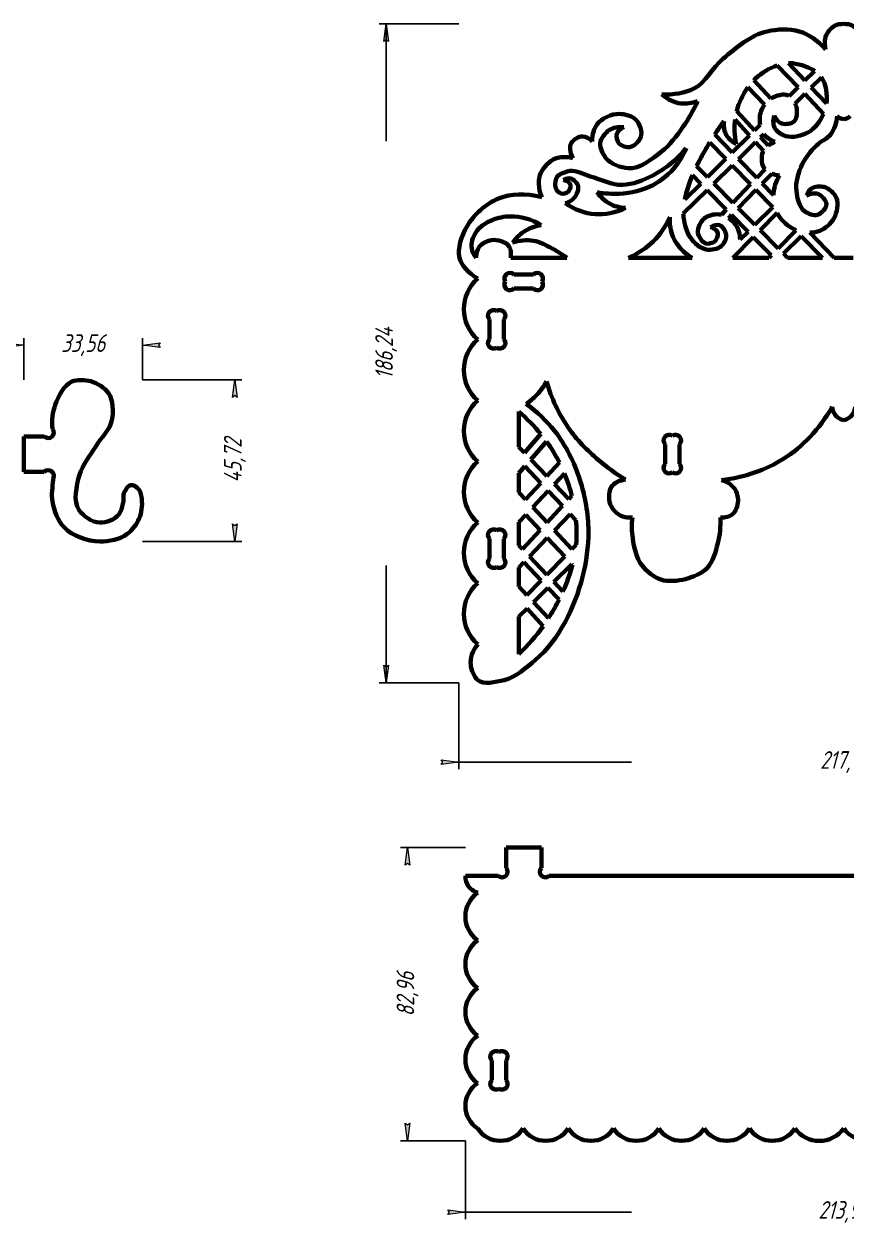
# Model space of a CAD drawing. Header units: millimetres. Extents: x -555 to -87, y -242 to 332.
# Drawn here: x -554.7 to -322.2, y -242.4 to 95.5 of the extents above; entities that cross this region are included whole.
import ezdxf

# ---------------------------------------------------------------- set-up
doc = ezdxf.new("R2010")
doc.units = ezdxf.units.MM
doc.linetypes.add('K5LT32768', pattern=[0])
doc.linetypes.add('K5LT_THIN', pattern=[0])
doc.styles.add('KDIMTEXTSTYLE', font='GOST_AU.SHX', dxfattribs={"width": 0.96, "oblique": 15, "height": 5})
doc.dimstyles.new('KDIMSTYLE (1.00)', dxfattribs={"dimtxt": 5, "dimasz": 1, "dimexe": 2, "dimexo": 0, "dimgap": 1, "dimtad": 1, "dimtxsty": 'KDIMTEXTSTYLE', "dimsah": 1, "dimcen": 0, "dimdle": 1, "dimadec": 0, "dimazin": 0, "dimtfac": 0.667, "dimtmove": 0, "dimatfit": 3, "dimfxl": 1, "dimtvp": 1, "dimtolj": 1, "dimtzin": 0, "dimarcsym": 0})

# ---------------------------------------------------------------- blocks, each defined once
blk = doc.blocks.new('KDIMARROW_01')
blk.add_hatch(color=0).paths.add_polyline_path([(0, 0), (-5, 0.658262491226197), (-4.5, 6e-16), (-5, -0.6582624912261956)])
at = {"color": 0, "linetype": 'K5LT_THIN', "lineweight": 18}
for p, q in [((-4.5, 6e-16), (-5, 0.658262491226197)), ((-5, 0.658262491226197), (0, 0)), ((0, 0), (-5, -0.6582624912261956)), ((-5, -0.6582624912261956), (-4.5, 6e-16)), ((0, 0), (-1, 0))]:
    blk.add_line(p, q, dxfattribs=at)

msp = doc.modelspace()

# ---------------------------------------------------------------- linework, layer by layer
at = {"color": 30, "linetype": 'K5LT32768', "lineweight": 60, "true_color": 0xff8000}
for p, q in [((-341.612806460579, 83.74741748944774), (-335.6811573335539, 77.55888591991362)), ((-338.4915139121147, 84.37745223375398), (-333.7982211192879, 79.42220821528103)), ((-333.7982211192879, 79.42220821528102), (-331.0610097888411, 82.13090692770226)), ((-348.2991794254598, 79.55981576606268), (-343.4598289082575, 74.35136224331106)), ((-331.9973136146713, 77.52078494296498), (-329.125628886069, 80.34884914404418)), ((-349.9185548585406, 77.61702817442374), (-345.2293921753088, 72.65881517330149)), ((-338.2290054963538, 75.03757784214281), (-335.6811573335538, 77.55888591991359)), ((-336.610526317193, 72.97764635744366), (-333.873575625654, 75.67302311442762)), ((-333.873575625654, 75.6730231144276), (-328.5097409282801, 70.07689636323046)), ((-331.9973136146713, 77.52078494296498), (-327.6891006271678, 72.97211355615897)), ((-353.5396833935932, 68.47423879202357), (-349.4554392605543, 63.92808609631948)), ((-353.0973845299044, 70.76543014862887), (-348.0738137166236, 65.29531970750085)), ((-359.3164674611008, 64.20002992790828), (-354.3552501336198, 59.07931491984837)), ((-348.0738137166236, 65.29531970750085), (-346.4696282405371, 66.88279491821149)), ((-346.3344895244288, 63.40138892044432), (-345.4205551424123, 64.30144075488592)), ((-360.7453862894171, 61.93971121324829), (-356.1825984343454, 57.27100149725528)), ((-354.3552501336198, 59.07931491984837), (-349.4554392605543, 63.92808609631946)), ((-352.5818614713878, 57.24891376255307), (-347.7393274944169, 62.01789026139277)), ((-347.7393274944169, 62.01789026139278), (-345.5326422797686, 59.56163945699258)), ((-346.3344895244288, 63.40138892044431), (-344.1829108683303, 61.05855882824812)), ((-364.4523151962801, 55.26269646133924), (-361.3619056224638, 52.14564542567977)), ((-361.3619056224639, 52.14564542567975), (-356.1825984343454, 57.27100149725529)), ((-359.5843630932308, 50.35277925395328), (-354.4056628865843, 55.4528156599925)), ((-354.4056628865843, 55.4528156599925), (-349.1892346688629, 50.11529178721686)), ((-352.5818614713878, 57.24891376255309), (-347.4374270825483, 51.93909146611973)), ((-347.4374270825483, 51.93909146611973), (-345.0966835998867, 54.37602988642494)), ((-365.6477448232511, 52.6986413407444), (-363.2559091682742, 50.27137108347156)), ((-345.8907793649536, 50.34272072545519), (-343.1969301427316, 53.11143152116347)), ((-368.1992111070962, 41.86878969093139), (-361.4883939151562, 48.47767041919627)), ((-367.7916068924707, 45.78292021056875), (-363.2559091682742, 50.27137108347155)), ((-361.4883939151562, 48.47767041919626), (-356.0567461541806, 42.96555380250246)), ((-359.5843630932308, 50.35277925395328), (-354.1885864003949, 44.91048724479988)), ((-354.1885864003949, 44.9104872447999), (-349.1892346688629, 50.11529178721686)), ((-352.6681817103449, 43.37697561776672), (-347.6472144317845, 48.53747465177778)), ((-347.6472144317845, 48.53747465177777), (-342.8562286519928, 43.63526955924088)), ((-345.8907793649536, 50.3427207254552), (-342.7058113803089, 47.05535952303001)), ((-357.4477058229255, 41.51743140764481), (-356.0567461541806, 42.96555380250248)), ((-355.392362074975, 40.57709078279208), (-354.5531217306753, 41.43965346161185)), ((-354.5531217306753, 41.43965346161188), (-349.8925559019643, 36.71004221321622)), ((-352.6681817103449, 43.3769756177667), (-347.9519099724531, 38.62004636489306)), ((-347.9519099724531, 38.62004636489305), (-342.8562286519928, 43.63526955924087)), ((-346.5025393891456, 37.15818120759153), (-341.6954695240064, 42.07843587130158)), ((-336.702412481656, 37.33859694209274), (-336.4064679211872, 37.03578224004163)), ((-354.1568276954818, 29.32366895934047), (-348.4101403032527, 35.20566490193112)), ((-352.1562613153401, 34.48207951689372), (-349.8925559019643, 36.71004221321621)), ((-348.4101403032527, 35.20566490193112), (-343.3292432061377, 30.04949525522921)), ((-346.5025393891456, 37.1581812075915), (-341.3924588624788, 32.00404826259139)), ((-341.3924588624788, 32.0040482625914), (-336.4064679211872, 37.03578224004163)), ((-339.910486290254, 30.509300064744), (-334.8558387975155, 35.44915636885612)), ((-334.8558387975155, 35.44915636885613), (-328.869324051741, 29.32366895934047)), ((-332.4450105000039, 36.46468517956801), (-325.5264193751606, 29.32366895934047)), ((-339.910486290254, 30.50930006474399), (-338.734988784042, 29.32366895934047)), ((-401.1357288291714, 29.32366895934047), (-417.0057958139398, 29.32366895934047)), ((-365.6841064078221, 29.32366895934047), (-383.7339638890945, 29.32366895934047)), ((-344.0484710811548, 29.32366895934047), (-354.1568276954818, 29.32366895934047)), ((-344.0484710811547, 29.32366895934047), (-343.3292432061377, 30.04949525522919)), ((-328.869324051741, 29.32366895934047), (-338.734988784042, 29.32366895934047)), ((-322.840234848815, 29.32366895934047), (-325.5264193751606, 29.32366895934047)), ((-322.840234848815, 29.32366895934047), (-320.1540503224695, 29.32366895934047)), ((-410.5890242326318, 24.61872460548184), (-416.0988961720972, 24.61872460548184)), ((-416.0988961720972, 20.61872460548184), (-410.5890242326318, 20.61872460548184)), ((-422.9811335211494, 11.87356538484584), (-422.9811335211494, 6.363693445380466)), ((-418.9811335211494, 6.363693445380466), (-418.9811335211494, 11.87356538484584)), ((-414.7053311323133, -14.13349386958148), (-414.7053311323133, -24.15527938230287)), ((-554.696041038555, -21.16123622530345), (-548.9411050688223, -21.16123622530345)), ((-554.696041038555, -31.16123622530345), (-554.696041038555, -21.16123622530345)), ((-408.5407657521998, -20.469137320382), (-413.1237565680946, -25.80402506700956)), ((-406.9173127595432, -22.5698816693757), (-411.3399737112431, -27.66356704133353)), ((-373.3006235231774, -23.40630025557077), (-373.3006235231774, -28.91617219503614)), ((-369.3006235231774, -28.91617219503614), (-369.3006235231774, -23.40630025557077)), ((-414.7053311323133, -24.15527938230282), (-413.1237565680946, -25.80402506700958)), ((-413.013214011352, -29.59067828352788), (-414.7053311323132, -31.53953041594532)), ((-413.013214011352, -29.59067828352788), (-408.5154779888252, -34.32875134542624)), ((-411.3399737112431, -27.66356704133352), (-406.7739959955989, -32.42346659046075)), ((-403.2364746866493, -28.55320812868917), (-406.7739959955989, -32.42346659046073)), ((-548.9411050688223, -31.16123622530345), (-554.696041038555, -31.16123622530345)), ((-414.7053311323132, -31.53953041594531), (-414.7053311323132, -36.97702292279138)), ((-401.8095194156159, -31.65191188206146), (-404.6307640066453, -34.65772387624236)), ((-414.7053311323132, -36.97702292279138), (-412.7965780520133, -39.01252913732996)), ((-408.5154779888253, -34.32875134542623), (-412.7965780520133, -39.01252913732996)), ((-406.4068744004642, -36.55002840797457), (-410.7583163620004, -41.18614414269535)), ((-406.4068744004642, -36.55002840797457), (-402.3584311441597, -40.81480069324184)), ((-404.6307640066453, -34.65772387624238), (-400.5671000936608, -38.8939758318634)), ((-399.7317122438079, -37.99819849888863), (-400.5671000936608, -38.89397583186341)), ((-412.7723172099563, -43.33190205547093), (-414.7053311323132, -45.39137483256138)), ((-412.7723172099563, -43.33190205547096), (-408.7284769163539, -47.6453317019802)), ((-410.7583163620004, -41.18614414269535), (-406.7204518022378, -45.49214814587967)), ((-402.3584311441597, -40.81480069324181), (-406.7204518022378, -45.4921481458797)), ((-400.1718764087707, -43.1181942312852), (-404.6219095310187, -47.73004673979683)), ((-400.1718764087707, -43.11819423128522), (-398.5520675668138, -44.82455774418642)), ((-414.7053311323132, -45.39137483256144), (-414.7053311323132, -51.98753161658679)), ((-422.9811335211494, -50.14886808150126), (-422.9811335211494, -55.65874002096663)), ((-418.9811335211494, -55.65874002096663), (-418.9811335211494, -50.14886808150126)), ((-408.7284769163539, -47.6453317019802), (-413.7283227291962, -53.00661215189546)), ((-406.6644970773567, -49.84691019691065), (-411.7272943638105, -55.09380920287193)), ((-406.6644970773566, -49.84691019691064), (-401.7386884648026, -55.1011060503016)), ((-404.6219095310187, -47.73004673979686), (-399.6829436761174, -52.99699079600022)), ((-414.7053311323132, -51.98753161658685), (-413.7283227291962, -53.00661215189547)), ((-398.5024046389379, -51.78867436971062), (-399.6829436761174, -52.99699079600021)), ((-413.2749212205699, -56.69771339987712), (-414.7053311323132, -58.18013821750195)), ((-413.2749212205699, -56.69771339987712), (-408.3807118623322, -61.89941235130249)), ((-411.7272943638105, -55.09380920287193), (-406.7766651709838, -60.25762338486349)), ((-401.7386884648026, -55.1011060503016), (-406.7766651709837, -60.25762338486351)), ((-399.7442932954229, -57.22846089763994), (-404.8296222487658, -62.28851026066987)), ((-399.7442932954229, -57.22846089763993), (-399.5294971083301, -57.45757683053895)), ((-414.7053311323132, -58.18013821750201), (-414.7053311323132, -63.56669923035467)), ((-414.7053311323132, -63.56669923035469), (-412.4208211850899, -66.03458306988972)), ((-408.3807118623322, -61.89941235130247), (-412.4208211850898, -66.0345830698897)), ((-406.4745850529487, -63.92529581886713), (-410.5861974561692, -68.01646905718155)), ((-406.4745850529487, -63.92529581886713), (-403.3346965177602, -67.2624548379418)), ((-404.8296222487658, -62.28851026066987), (-402.2437834960885, -64.98570092135716)), ((-412.4027702667929, -69.82401153430136), (-414.7053311323132, -72.11512617955056)), ((-412.4027702667929, -69.82401153430138), (-407.8385768305746, -74.76263636515282)), ((-410.5861974561691, -68.01646905718157), (-406.3633787901827, -72.57824649909708)), ((-414.7053311323132, -72.11512617955057), (-414.7053311323132, -82.67633104065952)), ((-408.3439602023645, -137.3512565675567), (-418.3439602023645, -137.3512565675567)), ((-418.3439602023645, -137.3512565675567), (-418.3439594450965, -143.0998923284938)), ((-408.3439602023645, -143.1061925372895), (-408.3439602023645, -137.3512565675567)), ((-429.8189997969697, -145.3449563587607), (-420.5890225031115, -145.3449563587607)), ((-406.0988961720971, -145.3512565675567), (-322.840234848815, -145.3512565675567)), ((-239.5815735255329, -145.3512565675567), (-322.840234848815, -145.3512565675567)), ((-422.343915078909, -197.6122600993638), (-422.343915078909, -203.1221320388291)), ((-418.343915078909, -203.1221320388291), (-418.343915078909, -197.6122600993638))]:
    msp.add_line(p, q, dxfattribs=at)
for centre, radius, start, end in [((-417.2214281872308, 23.49619259034819), 1.587500000000009, 45.00000000000036, 213.5548992548015), ((-409.4664922174982, 23.4961925903482), 1.587500000000009, 326.4451007451985, 135.0000000000004), ((-418.9161980393174, 14.83302304725747), 11.37523756520694, 130.7865950256249, 229.2134049743751), ((-417.2214281872308, 21.74125662061548), 1.587500000000009, 146.4451007451985, 315.0000000000003), ((-409.4664922174982, 21.7412566206155), 1.587500000000009, 225.0000000000004, 33.55489925480147), ((-421.8586015060158, 12.99609739997949), 1.587500000000009, 56.44510074519853, 225.0000000000004), ((-420.1036655362831, 12.99609739997949), 1.587500000000009, 315.0000000000003, 123.5548992548015), ((-418.9161980393174, -2.392451645382408), 11.37523756520694, 130.7865950256249, 229.2134049743751), ((-421.8586015060158, 5.241161430246809), 1.587500000000009, 135.0000000000004, 303.5548992548015), ((-420.1036655362831, 5.241161430246809), 1.587500000000009, 236.4451007451985, 45.00000000000036), ((-418.9161980393174, -19.6179263380223), 11.37523756520694, 130.7865950256249, 229.2134049743751), ((-547.8185730536886, -20.03870421016981), 1.587500000000009, 225.0000000000004, 40.45989313831208), ((-372.1780915080437, -22.28376824043711), 1.587500000000009, 56.44510074519853, 225.0000000000004), ((-370.423155538311, -22.28376824043711), 1.587500000000009, 315.0000000000003, 123.5548992548015), ((-418.9161980393174, -36.84340103066218), 11.37523756520694, 130.7865950256249, 229.2134049743751), ((-372.1780915080437, -30.0387042101698), 1.587500000000009, 135.0000000000004, 303.5548992548015), ((-370.423155538311, -30.0387042101698), 1.587500000000009, 236.4451007451985, 45.00000000000036), ((-547.8185730536886, -32.28376824043711), 1.587500000000009, 331.7300537511367, 135.0000000000004), ((-418.9161980393174, -54.06887572330207), 11.37523756520694, 130.7865950256249, 229.2134049743751), ((-421.8586015060158, -49.02633606636761), 1.587500000000009, 56.44510074519853, 225.0000000000004), ((-420.1036655362831, -49.02633606636761), 1.587500000000009, 315.0000000000003, 123.5548992548015), ((-421.8586015060158, -56.78127203610029), 1.587500000000009, 135.0000000000004, 303.5548992548015), ((-420.1036655362831, -56.78127203610029), 1.587500000000009, 236.4451007451985, 45.00000000000036), ((-418.9161980393174, -71.29435041594195), 11.37523756520694, 130.7865950256249, 229.2134049743751), ((-419.4664904879778, -144.222424343627), 1.587500000000009, 225.0000000000004, 45.00000000000036), ((-407.2214281872308, -144.2287245524231), 1.587500000000009, 135.0000000000004, 315.0000000000003), ((-421.5521891426341, -156.8801076639477), 8.26681067848737, 125.4510400469595, 234.5489599530409), ((-421.5521891426341, -170.348584748308), 8.26681067848737, 125.4510400469591, 234.5489599530405), ((-421.5521891426341, -183.8170618326682), 8.26681067848737, 125.4510400469595, 234.5489599530409), ((-421.5521891426341, -197.2855389170285), 8.26681067848737, 125.4510400469591, 234.5489599530405), ((-421.2213830637754, -196.4897280842301), 1.587500000000009, 56.44510074519853, 225.0000000000004), ((-419.4664470940427, -196.4897280842301), 1.587500000000009, 315.0000000000003, 123.5548992548015), ((-422.1873769241839, -210.4265293452261), 7.638646185746957, 122.9938826419327, 237.0061173580674), ((-421.2213830637754, -204.2446640539628), 1.587500000000009, 135.0000000000004, 303.5548992548015), ((-419.4664470940427, -204.2446640539628), 1.587500000000009, 236.4451007451985, 45.00000000000036), ((-419.9402459129625, -212.6736603564474), 7.638646185746957, 212.9938826419326, 327.0061173580673), ((-407.1267421409277, -212.6736603564474), 7.638646185746957, 212.9938826419327, 327.0061173580674), ((-394.3132383688928, -212.6736603564474), 7.638646185746957, 212.9938826419326, 327.0061173580673), ((-381.499734596858, -212.6736603564474), 7.638646185746957, 212.9938826419327, 327.0061173580674), ((-368.6862308248231, -212.6736603564474), 7.638646185746957, 212.9938826419326, 327.0061173580673), ((-355.8727270527883, -212.6736603564474), 7.638646185746957, 212.9938826419327, 327.0061173580674), ((-343.0592232807534, -212.6736603564474), 7.638646185746957, 212.9938826419326, 327.0061173580673), ((-329.7463531217755, -211.7540589579491), 8.572804004621135, 216.333255772168, 323.6667442278317), ((-315.9341165758545, -211.7540589579491), 8.572804004621135, 216.3332557721683, 323.666744227832)]:
    msp.add_arc(centre, radius, start, end, dxfattribs=at)
for points, knots in [([(-327.9845258656316, 88.25015721051751), (-328.375636773212, 90.04482948823632), (-328.2279561092957, 91.5462495713859), (-327.5414838738825, 92.75441745996628), (-326.9118115180278, 93.86261948391625), (-325.5969817936294, 95.06331576821346), (-324.2925092677228, 95.33882907850244), (-323.8355911542161, 95.43533323591713), (-323.3514996812469, 95.45994667990318), (-322.840234848815, 95.41266941046061)], [0, 0, 0, 0, 1, 1, 1, 2, 2, 2, 3, 3, 3, 3]), ([(-317.6959438319985, 88.25015721051751), (-317.3048329244181, 90.04482948823632), (-317.4525135883344, 91.5462495713859), (-318.1389858237476, 92.75441745996628), (-318.7686581796023, 93.86261948391625), (-320.0834879040007, 95.06331576821346), (-321.3879604299073, 95.33882907850244), (-321.844878543414, 95.43533323591713), (-322.3289700163832, 95.45994667990318), (-322.840234848815, 95.41266941046061)], [0, 0, 0, 0, 1, 1, 1, 2, 2, 2, 3, 3, 3, 3]), ([(-374.282414003408, 75.54962011371121), (-370.8670231684204, 75.3600458484974), (-367.8395695581351, 75.9015416161907), (-365.2000531725523, 77.17410741679109), (-361.8389077473474, 78.7945856007202), (-360.0018100430612, 83.11753426892166), (-357.0037763251948, 85.59190526002317), (-353.2388814471185, 88.69919075029055), (-349.0908110947906, 92.36538232606863), (-344.4509198923048, 93.34514011563168), (-341.6179290837703, 93.94335345540465), (-338.1838961579585, 94.19098089279018), (-335.4423993934073, 93.34514011563168), (-332.6937285719823, 92.49708590896272), (-330.2077707293903, 90.79875827392466), (-327.9845258656316, 88.25015721051751)], [0, 0, 0, 0, 1, 1, 1, 2, 2, 2, 3, 3, 3, 4, 4, 4, 5, 5, 5, 5]), ([(-348.2991794254598, 79.55981576606268), (-348.1053977558357, 79.75628438658639), (-347.9077137489146, 79.9447774319743), (-347.706376774687, 80.12443894840077), (-346.0857348714554, 81.57060641483832), (-343.8530584295671, 82.96832003718325), (-341.6128064605435, 83.74741748655437)], [0, 0, 0, 0, 1, 1, 1, 2, 2, 2, 2]), ([(-338.4915139121215, 84.37745223373201), (-338.3831382228813, 84.38083743874273), (-338.2754956932166, 84.38188347107854), (-338.1686679880783, 84.38051329941433), (-336.0010766854847, 84.35271178314527), (-333.1289727863792, 83.50089214117521), (-331.0610097889238, 82.13090692764897)], [0, 0, 0, 0, 1, 1, 1, 2, 2, 2, 2]), ([(-329.1256288881655, 80.34884914343513), (-329.0967133366098, 80.3084506809578), (-329.0685582876854, 80.26783130141837), (-329.0411832353022, 80.22699495685892), (-327.8458956790009, 78.44394176618711), (-327.3929240730964, 75.36361074768288), (-327.6891006287831, 72.9721135576442)], [0, 0, 0, 0, 1, 1, 1, 2, 2, 2, 2]), ([(-364.1662885251378, 73.62977148279863), (-365.7758305137473, 73.01842917526125), (-367.326477484869, 72.79690817938672), (-368.818229438503, 72.96520849517505), (-370.7370700989492, 73.1816932051926), (-372.5584649539175, 74.04316374470466), (-374.282414003408, 75.54962011371121)], [0, 0, 0, 0, 1, 1, 1, 2, 2, 2, 2]), ([(-353.097384516977, 70.76543019886228), (-353.0951183845748, 70.77423595140665), (-353.0928459518292, 70.78303994468867), (-353.0905672187404, 70.79184217870835), (-352.4923516067075, 73.10261470270888), (-351.3805754451134, 75.5645356752461), (-349.9185548585422, 77.61702817442165)], [0, 0, 0, 0, 1, 1, 1, 2, 2, 2, 2]), ([(-338.2290054974326, 75.0375778132538), (-338.3455795166578, 75.12254910759358), (-338.4626177662076, 75.195068693601), (-338.5788920219109, 75.25302854663823), (-339.7694699602343, 75.84650232909533), (-341.9826021910139, 75.23434219673098), (-343.4598289034751, 74.35136224155141)], [0, 0, 0, 0, 1, 1, 1, 2, 2, 2, 2]), ([(-385.0631024693017, 66.24573828698101), (-386.6523615516527, 66.40173669819441), (-387.9814875268999, 66.15560225833383), (-389.0504803950432, 65.50733496739925), (-390.2815684993687, 64.7607685738563), (-391.568448905349, 63.03414161349749), (-391.7087323455376, 61.66763770557409), (-391.8421860695394, 60.36766220504155), (-390.9398923885258, 58.61253179687741), (-390.0842450424577, 57.53257911591622), (-388.7413257724656, 55.83761766642805), (-385.8355273561737, 54.81036167002856), (-383.7339764940546, 54.65280616954735), (-380.5988427414566, 54.41776186185545), (-377.0987985344219, 57.19461449422656), (-374.4300946673243, 59.30474708291245), (-372.040278415581, 61.19436444209111), (-370.0738750854448, 63.78972095491462), (-368.3013471147957, 66.31957861893919), (-366.7031872887721, 68.60056766461342), (-365.3248344255529, 71.03729861923324), (-364.1662885251378, 73.62977148279863)], [0, 0, 0, 0, 1, 1, 1, 2, 2, 2, 3, 3, 3, 4, 4, 4, 5, 5, 5, 6, 6, 6, 7, 7, 7, 7]), ([(-345.2293921753088, 72.65881517330155), (-345.9583697485053, 71.57459239344674), (-346.4715333352539, 70.18338363218122), (-346.5782606816473, 68.99711203069057), (-346.6369627698681, 68.34463988969048), (-346.6014155001855, 67.60615704023752), (-346.4696282404667, 66.88279491782528)], [0, 0, 0, 0, 1, 1, 1, 2, 2, 2, 2]), ([(-342.52729834755, 69.56117007721045), (-341.9339455873378, 68.36862859278675), (-341.1989608600543, 67.61655119742692), (-340.3223441656996, 67.30493789113096), (-339.3384578538112, 66.95519316388439), (-337.540064896368, 67.24696559111175), (-336.8354398781223, 67.92027394187991), (-336.1069816630179, 68.61635623631297), (-335.9477944424522, 70.39281947705736), (-336.1175478189151, 71.50973423791547), (-336.1873122908133, 71.96875879501187), (-336.364516800577, 72.48016618239102), (-336.6105263172516, 72.97764635743181)], [0, 0, 0, 0, 1, 1, 1, 2, 2, 2, 3, 3, 3, 4, 4, 4, 4]), ([(-393.997782636241, 62.2583603612395), (-393.9525307626943, 64.2711161539294), (-393.4602618829732, 65.89560345700927), (-392.5209759970775, 67.13182227047912), (-391.2595999532912, 68.79195239657147), (-388.4368583788631, 70.03445337052307), (-386.3183881125907, 70.011595216848), (-384.7703294754019, 69.99489176682074), (-382.6147499651595, 69.45431479424234), (-381.5926068672674, 68.38710791376812), (-380.5552889019894, 67.3040571432183), (-379.7271244470837, 64.87963963857649), (-380.1896405600621, 63.51364600452849), (-380.5756177286714, 62.37370224816279), (-382.0795151640676, 60.80182391351386), (-383.2909345023055, 60.63387305815962), (-384.2000366408867, 60.50783537908379), (-385.7086544956549, 60.90523651309724), (-386.3183881125907, 61.59379737361591), (-386.885783148228, 62.23454605983044), (-387.2632324926694, 63.66848083841851), (-386.9829511002143, 64.47357031998479), (-386.7351717127494, 65.18529997442066), (-386.0952221691119, 65.77602263008606), (-385.0631024693017, 66.24573828698101)], [0, 0, 0, 0, 1, 1, 1, 2, 2, 2, 3, 3, 3, 4, 4, 4, 5, 5, 5, 6, 6, 6, 7, 7, 7, 8, 8, 8, 8]), ([(-356.6700563276103, 67.98152275122374), (-356.8378501924065, 66.66987614711154), (-356.6958864986452, 65.50805011270657), (-356.2441652463265, 64.49604464800885), (-355.7032018576398, 63.28410719157479), (-354.7179995398687, 62.28703496636066), (-353.2885582930132, 61.50482797236644)], [0, 0, 0, 0, 1, 1, 1, 2, 2, 2, 2]), ([(-328.5097409284003, 70.07689636323472), (-329.4405126628872, 67.94130687777285), (-331.0426569978756, 65.82940084761196), (-332.835755548254, 64.84359368813517), (-334.5858343371269, 63.88143787168257), (-337.335853830471, 63.10442835220763), (-339.2455060768889, 63.7667555993245), (-340.3069970203982, 64.13491392541385), (-341.6659507293001, 64.88092350495502), (-342.2196303221755, 65.81787576848767), (-342.7952392132977, 66.79193741061111), (-342.8977952217559, 68.03970218018537), (-342.52729834755, 69.56117007721045)], [0, 0, 0, 0, 1, 1, 1, 2, 2, 2, 3, 3, 3, 4, 4, 4, 4]), ([(-333.3485355905449, 46.94757021218654), (-332.1221401008821, 47.54548403329703), (-331.0623946801478, 47.69931804598426), (-330.169299328342, 47.40907225024826), (-329.1178763880727, 47.06737179537911), (-327.7393080235773, 45.5040860848377), (-327.7079551253462, 44.53750401341982), (-327.6750252523058, 43.52230520595397), (-329.16342451803, 41.78374534789381), (-330.2205773325711, 41.46082375967507), (-331.257183679437, 41.14417836718003), (-333.0152295524769, 41.84897873549134), (-333.9638716412938, 42.53766184848573), (-335.455046447322, 43.62020596026442), (-335.992898600315, 46.28934814577924), (-336.2201038273734, 48.22952031791352), (-336.5063734762965, 50.67406093767994), (-335.6670849552522, 53.50365322826853), (-334.5792076920428, 55.76738693958816), (-333.6449298799878, 57.71149980085657), (-332.1309618472521, 59.5009592649628), (-330.5795233621746, 61.04902137518332), (-329.3493133005549, 62.27655414707429), (-327.4576595142493, 62.961776694567), (-326.4772830238483, 64.33081364584439), (-325.4724590891907, 65.73398998630452), (-324.8742157065182, 67.42616412586413), (-324.6825528758305, 69.40733606452322)], [0, 0, 0, 0, 1, 1, 1, 2, 2, 2, 3, 3, 3, 4, 4, 4, 5, 5, 5, 6, 6, 6, 7, 7, 7, 8, 8, 8, 9, 9, 9, 9]), ([(-324.6825528758305, 69.40733606452322), (-324.3846569333331, 69.09052771488629), (-324.0497700838898, 68.85776981414608), (-323.6778923275008, 68.70906236230259), (-323.4168940669544, 68.60469369385007), (-323.1376749073925, 68.54172640935937), (-322.840234848815, 68.5201605088305)], [0, 0, 0, 0, 1, 1, 1, 2, 2, 2, 2]), ([(-320.9979168217996, 69.40733606452322), (-321.295812764297, 69.09052771488629), (-321.6306996137403, 68.85776981414608), (-322.0025773701293, 68.70906236230259), (-322.2635756306757, 68.60469369385007), (-322.5427947902376, 68.54172640935937), (-322.840234848815, 68.5201605088305)], [0, 0, 0, 0, 1, 1, 1, 2, 2, 2, 2]), ([(-399.4619672011461, 57.53257911591622), (-400.3297433558947, 59.29780837916582), (-400.477424019811, 60.70077468637116), (-399.9050091928951, 61.74147803753226), (-399.3945867357593, 62.66947349933952), (-397.7554521220998, 63.70443669112662), (-396.6560345867354, 63.66132666844484), (-395.7803709255815, 63.62699041394674), (-394.8942869420834, 63.15933497821162), (-393.997782636241, 62.2583603612395)], [0, 0, 0, 0, 1, 1, 1, 2, 2, 2, 3, 3, 3, 3]), ([(-364.4523151962732, 55.26269646133643), (-363.8027546175991, 56.54680829123807), (-363.1012303894618, 57.80922852756058), (-362.4131928012671, 59.05915001536395), (-361.8782324491734, 60.03098418645813), (-361.3222969452235, 60.99117125241958), (-360.7453862894171, 61.93971121324828)], [0, 0, 0, 0, 1, 1, 1, 2, 2, 2, 2]), ([(-408.248966704169, 46.45652932218979), (-409.275184479093, 49.15704567351012), (-409.3490248110511, 51.47070940819965), (-408.4704877000436, 53.39752052625835), (-407.7437785095013, 54.99134203975874), (-406.0034662077946, 56.7433233932033), (-404.3354291103857, 57.38489845199987), (-402.9196369925449, 57.9294528343085), (-401.295149689465, 57.97867972228062), (-399.4619672011461, 57.53257911591622)], [0, 0, 0, 0, 1, 1, 1, 2, 2, 2, 3, 3, 3, 3]), ([(-367.4275585442474, 60.28907314717962), (-370.1632600046043, 56.98214162167748), (-373.3083109306545, 54.43533407829987), (-376.862711322398, 52.64865051704682), (-379.4930184572729, 51.32647912356958), (-382.5521057800752, 50.01809477866699), (-385.4261380286542, 49.93091629290562), (-388.4301743283348, 49.8397943732028), (-391.4769196290325, 51.53771333555572), (-394.5023447772012, 52.34098249167234), (-396.4338069370823, 52.85379768400257), (-398.4424359357201, 54.18879381553234), (-400.2967592550872, 53.87932261854472), (-401.5453147094102, 53.67094905881046), (-403.339220484739, 53.12351721696002), (-403.9374975553518, 52.13587047475603), (-404.4623905782346, 51.26936746215544), (-404.6863668097828, 49.44108876154323), (-404.091331568039, 48.59768818294955), (-403.7232746942084, 48.07600583782595), (-402.8743234816607, 47.42766895336606), (-402.2453234157922, 47.41829408568073), (-401.6589546237934, 47.40955461149292), (-400.7873025531345, 47.87619660428975), (-400.4505932677744, 48.39257616603324), (-400.1836302637169, 48.8019923747057), (-400.0264010696735, 49.54006084361756), (-400.1429252423999, 49.9821942971347), (-400.3149529144429, 50.63492743362679), (-400.9644743013446, 51.0964294716885), (-402.091489403105, 51.36670041131984)], [0, 0, 0, 0, 1, 1, 1, 2, 2, 2, 3, 3, 3, 4, 4, 4, 5, 5, 5, 6, 6, 6, 7, 7, 7, 8, 8, 8, 9, 9, 9, 10, 10, 10, 10]), ([(-392.590462272421, 47.86903675705719), (-390.4732248330433, 47.47627362559506), (-388.3798344549944, 47.339439642409), (-386.3102911382744, 47.45853480749899), (-383.0584076663954, 47.64566961922675), (-379.563046703202, 48.39383734130532), (-376.7312758317528, 49.91560564820526), (-374.3211547038122, 51.21078315895247), (-371.9893164844316, 53.15109484141527), (-370.28591609019, 55.32828344222485), (-369.1271911357352, 56.80929916280411), (-368.1744052870877, 58.46289573112237), (-367.4275585442474, 60.28907314717962)], [0, 0, 0, 0, 1, 1, 1, 2, 2, 2, 3, 3, 3, 4, 4, 4, 4]), ([(-345.5326422797306, 59.56163945697597), (-345.5967594893344, 59.44479528317675), (-345.6547235993418, 59.32525320516358), (-345.706534609753, 59.20301322293646), (-346.202892574406, 58.03193417437114), (-346.1133305570206, 56.02007793633169), (-345.5014225928367, 54.94693887192288), (-345.3858867700288, 54.74431688945037), (-345.2509737723788, 54.55401389428442), (-345.0966835998865, 54.37602988642504)], [0, 0, 0, 0, 1, 1, 1, 2, 2, 2, 3, 3, 3, 3]), ([(-402.091489403105, 51.36670041131984), (-401.3414322191242, 51.76389160687311), (-400.6819780424086, 51.8894815138789), (-400.0916472381709, 51.77692444515247), (-399.2065011228898, 51.60815559315387), (-398.1756777295155, 50.43714921727216), (-397.9507137626333, 49.5891839363987), (-397.7092643751178, 48.67907952928482), (-398.2866493121128, 47.26169492284423), (-398.9151436657331, 46.44860450835572), (-399.5192994277036, 45.66700121138643), (-400.3849508938553, 45.09500797700444), (-401.5787093608142, 44.75183786576862)], [0, 0, 0, 0, 1, 1, 1, 2, 2, 2, 3, 3, 3, 4, 4, 4, 4]), ([(-367.7916068924708, 45.78292021056872), (-367.4495634878313, 47.38791148178388), (-366.9439901176668, 48.98355207339849), (-366.4641551353644, 50.49572330910773), (-366.228151946896, 51.23947323627058), (-365.9523667982039, 51.97326681251559), (-365.6477448232459, 52.6986413407569)], [0, 0, 0, 0, 1, 1, 1, 2, 2, 2, 2]), ([(-341.0402362249068, 52.58815067738524), (-342.0075627025734, 50.93554596038911), (-342.554528081017, 49.26046448890586), (-342.6811323602373, 47.56290626293549), (-342.6935639920529, 47.39621822536846), (-342.7017763847583, 47.2268273305411), (-342.7058113802308, 47.0553595229495)], [0, 0, 0, 0, 1, 1, 1, 2, 2, 2, 2]), ([(-426.3469977989799, 23.44576039357742), (-429.1434359107068, 25.13631582847411), (-430.8639937347117, 27.09561868372846), (-431.5086712709945, 29.32366895934047), (-432.2527579366075, 31.89528408022314), (-430.8009628263979, 35.58368243653023), (-429.4411419761656, 38.11257181091589), (-427.6291323021188, 41.48240689632281), (-423.9350432755932, 44.68919000204936), (-420.4326214772681, 46.08732766239892), (-416.8841951237686, 47.50382995866059), (-412.8229768660689, 47.62689717859089), (-408.248966704169, 46.45652932218979)], [0, 0, 0, 0, 1, 1, 1, 2, 2, 2, 3, 3, 3, 4, 4, 4, 4]), ([(-384.5040884695072, 43.41782181967345), (-386.1844804146037, 43.51566218146208), (-387.6929476989392, 43.92781171270132), (-389.029490322514, 44.65427041339115), (-390.3962735905718, 45.39716598553697), (-391.5832642405408, 46.46875476675898), (-392.590462272421, 47.86903675705719)], [0, 0, 0, 0, 1, 1, 1, 2, 2, 2, 2]), ([(-332.4450105000039, 36.46468517956801), (-331.4229163780364, 36.45890021648864), (-330.4318121665244, 36.60622916338305), (-329.6052412818221, 36.94835938751609), (-328.080204040334, 37.57959542897127), (-326.4049448518606, 39.02551558178458), (-325.6055569519539, 40.48654167932256), (-324.7391388726489, 42.07007756395515), (-324.200977976246, 44.66133577359109), (-324.8876648927468, 46.22967815297943), (-325.4434248204039, 47.49899292564469), (-326.9942906275395, 49.01552592911341), (-328.3745691803242, 49.35763641095326), (-329.4409488093467, 49.6219451245626), (-331.0673133619277, 49.54954564292375), (-331.9640294763598, 48.89613437289155), (-332.5563087929668, 48.46455745099903), (-333.0178108310285, 47.81503606409736), (-333.3485355905449, 46.94757021218654)], [0, 0, 0, 0, 1, 1, 1, 2, 2, 2, 3, 3, 3, 4, 4, 4, 5, 5, 5, 6, 6, 6, 6]), ([(-401.5787093608142, 44.75183786576862), (-398.8337663124965, 42.92041637361741), (-396.0272727340688, 41.89873501451743), (-393.1592286255312, 41.68679378846866), (-390.3339121588031, 41.47801002738505), (-387.4488654401284, 42.05501937111999), (-384.5040884695072, 43.41782181967345)], [0, 0, 0, 0, 1, 1, 1, 2, 2, 2, 2]), ([(-426.7837004611305, 29.32366895934047), (-427.4644442427863, 30.18013427909807), (-427.8887703923938, 31.06251016467698), (-428.0566789099532, 31.97079661607721), (-428.3232802675403, 33.41295336036246), (-427.6782718328643, 35.23739915320764), (-426.9171677954228, 36.49323135186989), (-425.9675742688815, 38.06007381703462), (-424.0193658469955, 39.26066934160718), (-422.2879038926429, 40.01859386244845), (-420.7210306591395, 40.7044718522805), (-418.8340041966728, 41.00839186367649), (-417.1244941549268, 41.05127580999166), (-414.1819189736154, 41.12509183506445), (-411.2737916500741, 40.3060682214957), (-408.4001121843031, 38.5942049692854)], [0, 0, 0, 0, 1, 1, 1, 2, 2, 2, 3, 3, 3, 4, 4, 4, 5, 5, 5, 5]), ([(-383.7339638890945, 29.32366895934047), (-381.0079283343912, 30.48838276758513), (-378.6662328079299, 32.04164544035896), (-376.7088773097107, 33.98345697766197), (-374.7803375005967, 35.89668166009325), (-373.2249047056479, 38.18709918232545), (-372.0425789248644, 40.85470954435859)], [0, 0, 0, 0, 1, 1, 1, 2, 2, 2, 2]), ([(-372.0425789248644, 40.85470954435859), (-372.1304101186668, 38.75443981174921), (-371.805649425216, 36.85715365527327), (-371.068296844512, 35.1628510749308), (-370.0541165248147, 32.83244852727164), (-368.2593863767968, 30.88605448874153), (-365.6841064004586, 29.32366895934047)], [0, 0, 0, 0, 1, 1, 1, 2, 2, 2, 2]), ([(-360.4646286405621, 37.98389027721238), (-359.4402785050045, 38.56978267766424), (-358.5856451011865, 38.75780202650419), (-357.9007284291081, 38.54794832373226), (-356.9760689035328, 38.26463907874557), (-356.0779210901748, 36.55805081370162), (-356.0547202768613, 35.52254607421659), (-356.033402608585, 34.57109035425294), (-356.7614115842034, 33.25461999805979), (-357.4905043952755, 32.59969983315906), (-358.454337086891, 31.73392053079373), (-360.4034827094771, 31.47851311829796), (-361.69530074206, 31.67669575703565), (-363.3879270241405, 31.93636788926991), (-365.144370283443, 33.61524613815411), (-366.2077651142189, 35.06104403615487), (-367.3388718373112, 36.59890342321623), (-367.8370625039122, 38.82733474577613), (-368.1050512706949, 40.75290250558267), (-368.1563180771058, 41.12126760818825), (-368.1868446846771, 41.49356677085403), (-368.1992111055695, 41.86878964460841)], [0, 0, 0, 0, 1, 1, 1, 2, 2, 2, 3, 3, 3, 4, 4, 4, 5, 5, 5, 6, 6, 6, 7, 7, 7, 7]), ([(-357.4477058229254, 41.51743140764479), (-357.653292611491, 41.56879068624657), (-357.8563587777762, 41.60518484817574), (-358.0545624417954, 41.62462857747701), (-359.3976062970533, 41.75638083993189), (-361.3086962653355, 41.32062958769179), (-362.310636792809, 40.44523448020819), (-363.2898301453795, 39.5897135719141), (-364.2203358393711, 37.73865033462256), (-364.0540889365976, 36.49682815456909), (-363.9066842698292, 35.39575269642462), (-362.8780178706111, 33.61528329425341), (-361.8491347547472, 33.36886989659526), (-361.1235664093103, 33.19509917524153), (-359.8075613473389, 33.48154451335314), (-359.2339565390642, 34.03548395157328), (-358.7339232144925, 34.51837421837162), (-358.2807811269656, 35.61136003210727), (-358.4135084713989, 36.24043813342369), (-358.5653791598912, 36.96024854453545), (-359.2490858829456, 37.54139925913168), (-360.4646286405621, 37.98389027721238)], [0, 0, 0, 0, 1, 1, 1, 2, 2, 2, 3, 3, 3, 4, 4, 4, 5, 5, 5, 6, 6, 6, 7, 7, 7, 7]), ([(-352.1562613153652, 34.48207951690574), (-352.1514467086055, 35.94217191198921), (-352.6554003463425, 37.64798934855573), (-353.4395420611783, 38.75306034064857), (-353.9055628996869, 39.4098116658278), (-354.606555421032, 40.06025356065432), (-355.3923620749775, 40.57709078278813)], [0, 0, 0, 0, 1, 1, 1, 2, 2, 2, 2]), ([(-341.6954695248697, 42.07843587312487), (-341.6028219796, 41.88278293125367), (-341.5040305868861, 41.69357152162033), (-341.3991822545103, 41.51210176390414), (-340.4058072788019, 39.79278480312391), (-338.5201277278695, 38.13858600481054), (-336.702412481736, 37.33859694309963)], [0, 0, 0, 0, 1, 1, 1, 2, 2, 2, 2]), ([(-408.4001121843031, 38.5942049692854), (-409.9813670613966, 38.32640751057352), (-411.4176258620027, 37.81600149052343), (-412.7088885861214, 37.06298690913512), (-414.1469325989947, 36.22437514551365), (-415.4051427879555, 35.08486403098321), (-416.4835191530034, 33.64445356554379)], [0, 0, 0, 0, 1, 1, 1, 2, 2, 2, 2]), ([(-417.0057958139398, 29.32366895934047), (-416.8431007182123, 30.73595967657149), (-417.0188803500594, 31.850557637594), (-417.5536593331273, 32.66732016011603), (-418.3644881378681, 33.9056907783748), (-420.8430509493226, 34.54112801962772), (-422.4148143272089, 34.32872756315659), (-423.5262188701331, 34.17853776005874), (-424.9478359061148, 33.573454933002), (-425.6760955257701, 32.72885376763605), (-426.3939750591423, 31.89629093686203), (-426.7631767042625, 30.76122933409684), (-426.7837004611305, 29.32366895934047)], [0, 0, 0, 0, 1, 1, 1, 2, 2, 2, 3, 3, 3, 4, 4, 4, 4]), ([(-416.4835191530034, 33.64445356554379), (-414.4405961521217, 34.27964531149136), (-412.4701915165793, 34.44582401569372), (-410.5723052463767, 34.14298967815087), (-408.7485986135957, 33.85199174077091), (-406.9768343547668, 32.85291223281821), (-405.3020663416734, 31.97079661607721), (-403.8518153814559, 31.2069361827516), (-402.463036210622, 30.32456029717268), (-401.1357288291714, 29.32366895934047)], [0, 0, 0, 0, 1, 1, 1, 2, 2, 2, 3, 3, 3, 3]), ([(-546.6107071833113, -19.0085506828216), (-546.8515558339583, -16.56826795562527), (-546.5890162298057, -14.30386056676232), (-545.8230883708534, -12.21532851623276), (-544.9347785951012, -9.793085460607657), (-543.36884895951, -6.553733203332641), (-541.1268430717014, -5.658306777794209), (-539.6487490750723, -5.067976292397915), (-537.4436246625361, -5.126366132824003), (-535.8103389594539, -5.569698375923409), (-533.9457810470335, -6.0758061806646), (-531.8134329704859, -7.423968732920812), (-530.7596600528188, -8.936817647013484), (-529.4260034149439, -10.85148157750059), (-529.327994958447, -14.18658277733884), (-529.7849676322402, -16.55714020790153), (-530.3056739709103, -19.25831765474918), (-532.8995068276855, -21.4937563306092), (-534.3926045295212, -24.00024596504799), (-535.9766343338279, -26.65938493516022), (-538.1831285845385, -29.17799552241577), (-539.0002414268024, -32.06361053529001), (-539.8657581619074, -35.12016277083329), (-540.7909633611471, -39.53830824044407), (-539.177458230544, -41.89914314294784), (-538.0358437502654, -43.56952104204889), (-535.3038496120939, -45.47102957513262), (-533.240695305201, -45.53208761965028), (-531.4990193282903, -45.58363166993207), (-528.925682430657, -44.68147202130181), (-527.8355827910827, -43.2282691710097), (-527.2371768420845, -42.43053912951042), (-526.9489285982564, -41.24987394511091), (-526.6836735667624, -40.2155835074028), (-526.4043763619508, -39.12653940298689), (-526.733980676201, -37.81049501795799), (-526.2406315574084, -36.84846423631272), (-525.8579217502391, -36.10218011233256), (-525.1480499661869, -35.01092611451382), (-524.4684635199926, -34.89907939515534), (-523.7898960118076, -34.78740037318725), (-522.6843418923303, -35.5498274125177), (-522.1669685223507, -36.1730512039485), (-521.5938648342909, -36.86340728735034), (-521.4947271121894, -38.03092836513808), (-521.367169454515, -38.97506588121173), (-521.132378883659, -40.71290420787115), (-521.4247747342243, -42.69056632275063), (-522.0760366694813, -44.29156999345922), (-522.7517249961862, -45.95262130437705), (-524.0487360481635, -47.64835539419535), (-525.4431559405713, -48.72199008699879), (-527.4684438948537, -50.28136214018987), (-530.6812992625219, -50.86425703110082), (-533.240695305201, -50.84859173189777), (-536.6796404947546, -50.8275429749102), (-541.0581261313172, -49.3267079940794), (-543.3420531184712, -46.86121364771215), (-545.0184913766481, -45.05150209790501), (-546.1848921530327, -42.14889596041358), (-546.6205639876905, -39.59532469430728), (-546.9597047133581, -37.6075441142025), (-546.571844707913, -35.45669220989926), (-546.443347183949, -33.39273656335187), (-546.4359359583331, -33.27369581855072), (-546.4282937879955, -33.1546669618466), (-546.4204206729365, -33.03564999323952)], [0, 0, 0, 0, 1, 1, 1, 2, 2, 2, 3, 3, 3, 4, 4, 4, 5, 5, 5, 6, 6, 6, 7, 7, 7, 8, 8, 8, 9, 9, 9, 10, 10, 10, 11, 11, 11, 12, 12, 12, 13, 13, 13, 14, 14, 14, 15, 15, 15, 16, 16, 16, 17, 17, 17, 18, 18, 18, 19, 19, 19, 20, 20, 20, 21, 21, 21, 22, 22, 22, 22]), ([(-412.6420525197782, -11.96436001939724), (-411.3675448404896, -11.09843618140547), (-410.235176572337, -10.10547560594451), (-409.2449477153201, -8.985478293014353), (-408.3381104114467, -7.959800909037953), (-407.5504802038928, -6.827582485679251), (-406.8820570926584, -5.588823022938247)], [0, 0, 0, 0, 1, 1, 1, 2, 2, 2, 2]), ([(-406.8820570926584, -5.588823022938247), (-405.4981402867036, -10.3896233733329), (-403.4552244358608, -14.7462029588653), (-400.7533095401299, -18.65856177953544), (-398.4159350679711, -22.04306794877416), (-395.4079815748242, -25.12152708387115), (-392.2616713649396, -27.8147629423493), (-389.8610810506331, -29.86966391673309), (-387.276669432097, -31.71567221568749), (-384.5084365093311, -33.35278783921252)], [0, 0, 0, 0, 1, 1, 1, 2, 2, 2, 3, 3, 3, 3]), ([(-426.3469977989799, -79.9070877622619), (-427.8631056308039, -81.88569015083422), (-428.5262309999459, -83.82163120530122), (-428.3363739064056, -85.71491092566282), (-428.1887752619479, -87.18678387543697), (-427.3723091264401, -89.17162595878524), (-426.3469977989799, -90.05317862603138), (-424.7459218198839, -91.42976811844639), (-421.215787131678, -90.60720992099216), (-418.8942618526623, -90.05317862603138), (-415.5867226374854, -89.26383540798342), (-412.5909730944409, -86.55501956928907), (-409.9625342342565, -84.31135372848476), (-403.2948787688949, -78.61976583100781), (-398.9059841417968, -69.42054692905246), (-396.6932537407051, -60.87123500988392), (-395.6227718899212, -56.73522131312054), (-394.9924601006135, -52.24358616707552), (-395.0337895006352, -47.94646271068945), (-395.0805606021031, -43.08355163301785), (-395.941542132422, -38.01302920041088), (-397.4581155684882, -33.40050630357133), (-399.0547095388588, -28.54460808581501), (-401.4251446371436, -23.61394577074572), (-404.6034976632129, -19.6179263380223), (-406.8758544375347, -16.76098069548613), (-409.5553727230565, -14.20979192261111), (-412.6420525197782, -11.96436001939724)], [0, 0, 0, 0, 1, 1, 1, 2, 2, 2, 3, 3, 3, 4, 4, 4, 5, 5, 5, 6, 6, 6, 7, 7, 7, 8, 8, 8, 9, 9, 9, 9]), ([(-357.3659642394535, -33.50456851791365), (-350.7768900988077, -32.6964910978361), (-344.9558097125993, -30.69938414335297), (-339.9027230808285, -27.51324765446424), (-334.383931677834, -24.03346906664221), (-329.7812176524411, -19.13539371341652), (-326.0945810046495, -12.81902159478717)], [0, 0, 0, 0, 1, 1, 1, 2, 2, 2, 2]), ([(-326.0945810046495, -12.81902159478717), (-325.9936669215086, -13.72943434610351), (-325.7071952636641, -14.48766400106653), (-325.2351660311159, -15.09371055967622), (-324.6870525253453, -15.79744304273971), (-323.8887421312451, -16.29597917515683), (-322.840234848815, -16.58931895692756)], [0, 0, 0, 0, 1, 1, 1, 2, 2, 2, 2]), ([(-319.5858886929806, -12.81902159478717), (-319.6868027761215, -13.72943434610351), (-319.973274433966, -14.48766400106653), (-320.4453036665142, -15.09371055967622), (-320.9934171722848, -15.79744304273971), (-321.791727566385, -16.29597917515683), (-322.840234848815, -16.58931895692756)], [0, 0, 0, 0, 1, 1, 1, 2, 2, 2, 2]), ([(-399.7317122516884, -37.99819850240166), (-400.2515693290804, -35.91516169644949), (-400.9055121404768, -33.89189285860753), (-401.6687871600224, -31.99694910639326), (-401.7151979039345, -31.88172753230821), (-401.762108655799, -31.76671512419763), (-401.809519415616, -31.65191188206152)], [0, 0, 0, 0, 1, 1, 1, 2, 2, 2, 2]), ([(-384.5084365093311, -33.35278783921252), (-386.2472764294072, -33.56657846959816), (-387.5025620726962, -34.13268768127752), (-388.2742934391981, -35.05111547425058), (-389.2598733818207, -36.22404176802611), (-389.4067641892682, -38.80469003396612), (-388.8650160948634, -40.29377904328109), (-388.3503142150937, -41.70852682025491), (-386.814958294113, -43.33315202190212), (-385.320680160871, -43.83811497727356), (-384.5035338680643, -44.11425406932549), (-383.5928364405801, -44.18809440128367), (-382.5885878784185, -44.05963597314808)], [0, 0, 0, 0, 1, 1, 1, 2, 2, 2, 3, 3, 3, 4, 4, 4, 4]), ([(-357.7043960085131, -44.05963597314808), (-356.2804928721144, -44.12430567417586), (-355.1592148659226, -43.83646412219638), (-354.3405619899378, -43.19611131720965), (-353.3549262595009, -42.42514400835947), (-352.7341978991601, -40.66271036092818), (-352.6996658546073, -39.35026100002869), (-352.6709870429862, -38.2602737585848), (-353.0726534625517, -36.92709189322537), (-353.6739479349598, -36.01719072513854), (-354.4472478791548, -34.84700447731477), (-355.6779199806527, -34.00946374157314), (-357.3659642394535, -33.50456851791365)], [0, 0, 0, 0, 1, 1, 1, 2, 2, 2, 3, 3, 3, 4, 4, 4, 4]), ([(-398.5024046458715, -51.78867437063793), (-398.4941439352608, -51.69877694663801), (-398.4863024874307, -51.60893558644322), (-398.4788844391632, -51.51915375805179), (-398.3003906884356, -49.3588152540828), (-398.3348048386779, -47.09953258428282), (-398.55206756863, -44.82455774403043)], [0, 0, 0, 0, 1, 1, 1, 2, 2, 2, 2]), ([(-382.5885878784185, -44.05963597314808), (-382.8220425449566, -46.0730191176409), (-382.7974291009706, -48.0420946365256), (-382.5147475464603, -49.96686252980219), (-382.1303865242023, -52.58396203015946), (-381.4857818238941, -55.53933526933773), (-379.9303359279241, -57.57241672149433), (-378.6234539700304, -59.28060694246965), (-376.5597675952739, -60.97078632941308), (-374.5399916949773, -61.63363497919404), (-372.4622953155114, -62.31549193153293), (-369.7876037392126, -62.03566634580017), (-367.5990004909087, -61.48595431527768), (-365.4336696639691, -60.94208762470578), (-362.975529025349, -59.9242169745709), (-361.4702529383801, -58.38466037303428), (-359.7959022304983, -56.67217871739486), (-359.0679886825461, -53.80780542281686), (-358.4427993280948, -51.36982883700753), (-357.8415736994875, -49.02530074340315), (-357.5954392596269, -46.58856978878333), (-357.7043960085131, -44.05963597314808)], [0, 0, 0, 0, 1, 1, 1, 2, 2, 2, 3, 3, 3, 4, 4, 4, 5, 5, 5, 6, 6, 6, 7, 7, 7, 7]), ([(-406.3633787935358, -72.57824649719545), (-406.1997804996298, -72.32244231668678), (-406.03847381897, -72.06533850519381), (-405.8794587515566, -71.80693506271655), (-404.9868365951404, -70.35640184091925), (-404.1298021432902, -68.83421422677574), (-403.3346965177674, -67.26245483793602)], [0, 0, 0, 0, 1, 1, 1, 2, 2, 2, 2]), ([(-426.3469977989799, -150.1458691217676), (-427.5513222260991, -149.7489466264479), (-428.4423638761404, -149.1309320491997), (-429.0201227491036, -148.2918253900231), (-429.5623743731044, -147.5042875953807), (-429.8286667223932, -146.5219979182933), (-429.8189997969697, -145.3449563587607)], [0, 0, 0, 0, 1, 1, 1, 2, 2, 2, 2])]:
    msp.add_open_spline(points, degree=3, knots=knots, dxfattribs=at)
for points in [[(-359.3164674611007, 64.20002992790825), (-358.4742420525504, 65.4826897122914), (-357.5921050080536, 66.74318732006324), (-356.6700563276103, 67.98152275122374)], [(-353.2885582930132, 61.50482797236644), (-353.7463096356357, 63.93240996962616), (-353.8300180024956, 66.25554690951185), (-353.5396833935932, 68.47423879202354)], [(-345.4205551424112, 64.30144075488445), (-344.6992838770688, 63.34365979042277), (-343.6494016050667, 62.60137335871624), (-342.2709083264047, 62.07458145976489)], [(-342.2709083264047, 62.07458145976489), (-343.0201249958395, 61.78496353922457), (-343.6574591764813, 61.44628932871898), (-344.1829108683302, 61.05855882824812)], [(-343.1969301427316, 53.11143152116347), (-342.5794089639884, 52.87255454649342), (-341.8605109913801, 52.69812759856734), (-341.0402362249068, 52.58815067738524)], [(-408.5407657524858, -20.46913732050165), (-410.3520656193197, -18.25537084417894), (-412.4069207459288, -16.14348969387224), (-414.7053311323132, -14.13349386958153)], [(-403.2364746866492, -28.55320812868914), (-404.2899584653376, -26.48620233043203), (-405.5169044901519, -24.4917601775435), (-406.9173127610918, -22.56988167002352)], [(-402.2437834960884, -64.98570092135724), (-401.1375292392468, -62.54037983995132), (-400.2022292158817, -60.00540422039418), (-399.5294971335184, -57.45757680833552)], [(-414.7053311323132, -82.67633104065952), (-412.1242436869422, -80.20412933252652), (-409.8353255863996, -77.56623110740946), (-407.8385768306854, -74.76263636530835)]]:
    msp.add_open_spline(points, degree=3, dxfattribs=at)

# ---------------------------------------------------------------- dimensions: what is measured, and where the dimension line sits
at = {"color": 7}
for base, p1, p2, location in [((-452.2469932703161, 95.45994667990318), (-431.7001659289003, -90.78128494908891), (-431.7001659289003, 95.45994667990318), (-452.2469932703161, 2.339330865407135)), ((-495.0354944862557, -5.126366132824003), (-521.132378883659, -50.84859173189777), (-521.132378883659, -5.126366132824003), (-495.0354944862557, -27.98747893236089)), ((-446.2144187619273, -137.3512565675567), (-429.8189997969697, -220.3118425492656), (-429.8189997969697, -137.3512565675567), (-446.2144187619273, -178.8315495584112))]:
    msp.add_linear_dim(base=base, p1=p1, p2=p2, angle=90, location=location, dimstyle='KDIMSTYLE (1.00)', override={"dimexo": 0, "dimpost": '\\H5.0;\\W0.965;\\Q15;<>', "dimblk1": 'KDIMARROW_01', "dimblk2": 'KDIMARROW_01', "dimse1": 0, "dimse2": 0, "dimclrt": 7, "dimtolj": 1}, dxfattribs=at).render()
for base, p1, p2, location in [((-554.696041038555, 4.647338078469943), (-521.132378883659, -5.126366132824003), (-554.696041038555, -5.126366132824003), (-537.914209961107, 4.647338078469943)), ((-431.7001659289003, -113.2136423544369), (-213.9884528512141, -90.78128494908891), (-431.7001659289003, -90.78128494908891), (-322.8443093900572, -113.2136423544369)), ((-429.8189997969697, -240.4258233615512), (-215.8662806318457, -220.3118425492656), (-429.8189997969697, -220.3118425492656), (-322.8426402144077, -240.4258233615512))]:
    msp.add_linear_dim(base=base, p1=p1, p2=p2, location=location, dimstyle='KDIMSTYLE (1.00)', override={"dimexo": 0, "dimpost": '\\H5.0;\\W0.965;\\Q15;<>', "dimblk1": 'KDIMARROW_01', "dimblk2": 'KDIMARROW_01', "dimse1": 0, "dimse2": 0, "dimclrt": 7, "dimtolj": 1}, dxfattribs=at).render()

doc.saveas('drawing.dxf')
